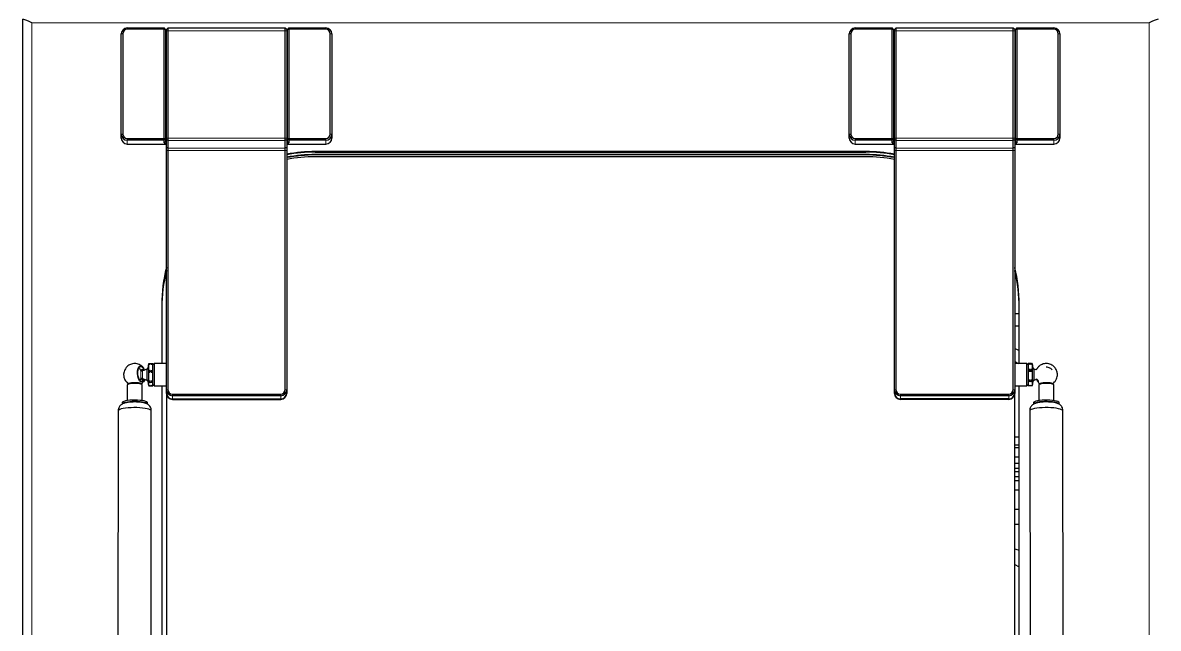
# Model space of a CAD drawing. Header units: millimetres. Extents: x -218071 to -203542, y 15363 to 51382.
# Drawn here: x -217796.9 to -217721.4, y 50869.5 to 50909.8 of the extents above; entities that cross this region are included whole.
import ezdxf

# ---------------------------------------------------------------- set-up
doc = ezdxf.new("R2010")
doc.units = ezdxf.units.MM
doc.header["$LTSCALE"] = 4
doc.layers.add('TPF-EQUIPEMENT', color=7, linetype='Continuous')

msp = doc.modelspace()

# ---------------------------------------------------------------- linework, layer by layer
at = {"layer": 'TPF-EQUIPEMENT', "color": 7, "linetype": 'Continuous', "lineweight": 25, "transparency": 33554671}
for p, q in [((-217796.856, 50829.567), (-217796.856, 50910.038)), ((-217789.906, 50909.458), (-217787.456, 50909.458)), ((-217787.456, 50909.367), (-217789.906, 50909.367)), ((-217787.456, 50909.458), (-217787.456, 50909.367)), ((-217787.356, 50909.358), (-217787.456, 50909.458)), ((-217787.456, 50902.094), (-217787.456, 50909.367)), ((-217787.356, 50909.358), (-217787.456, 50909.367)), ((-217787.356, 50909.358), (-217787.356, 50902.086)), ((-217787.206, 50909.45), (-217787.306, 50909.35)), ((-217787.306, 50909.258), (-217787.306, 50909.35)), ((-217787.306, 50902.118), (-217787.306, 50909.258)), ((-217779.406, 50909.45), (-217787.206, 50909.45)), ((-217787.206, 50909.45), (-217787.206, 50909.267)), ((-217787.206, 50909.267), (-217787.206, 50902.127)), ((-217779.306, 50909.35), (-217779.406, 50909.45)), ((-217779.406, 50909.267), (-217779.406, 50909.45)), ((-217779.406, 50902.127), (-217779.406, 50909.267)), ((-217779.306, 50909.35), (-217779.306, 50909.258)), ((-217779.306, 50909.258), (-217779.306, 50902.118)), ((-217779.156, 50909.458), (-217779.256, 50909.358)), ((-217779.156, 50909.367), (-217779.256, 50909.358)), ((-217779.256, 50902.086), (-217779.256, 50909.358)), ((-217779.156, 50909.367), (-217779.156, 50909.458)), ((-217779.156, 50909.458), (-217776.706, 50909.458)), ((-217776.706, 50909.367), (-217779.156, 50909.367)), ((-217779.156, 50909.367), (-217779.156, 50902.094)), ((-217741.506, 50909.458), (-217739.056, 50909.458)), ((-217739.056, 50909.367), (-217741.506, 50909.367)), ((-217739.056, 50909.458), (-217739.056, 50909.367)), ((-217738.956, 50909.358), (-217739.056, 50909.458)), ((-217739.056, 50902.094), (-217739.056, 50909.367)), ((-217738.956, 50909.358), (-217739.056, 50909.367)), ((-217738.956, 50909.358), (-217738.956, 50902.086)), ((-217738.806, 50909.45), (-217738.906, 50909.35)), ((-217738.906, 50909.258), (-217738.906, 50909.35)), ((-217738.906, 50902.118), (-217738.906, 50909.258)), ((-217731.006, 50909.45), (-217738.806, 50909.45)), ((-217738.806, 50909.45), (-217738.806, 50909.267)), ((-217738.806, 50909.267), (-217738.806, 50902.127)), ((-217730.906, 50909.35), (-217731.006, 50909.45)), ((-217731.006, 50909.267), (-217731.006, 50909.45)), ((-217731.006, 50902.127), (-217731.006, 50909.267)), ((-217730.906, 50909.35), (-217730.906, 50909.258)), ((-217730.906, 50909.258), (-217730.906, 50902.118)), ((-217730.756, 50909.458), (-217730.856, 50909.358)), ((-217730.756, 50909.367), (-217730.856, 50909.358)), ((-217730.856, 50902.086), (-217730.856, 50909.358)), ((-217730.756, 50909.367), (-217730.756, 50909.458)), ((-217730.756, 50909.458), (-217728.306, 50909.458)), ((-217728.306, 50909.367), (-217730.756, 50909.367)), ((-217730.756, 50909.367), (-217730.756, 50902.094)), ((-217790.306, 50902.385), (-217790.306, 50909.059)), ((-217790.206, 50909.068), (-217790.206, 50902.393)), ((-217787.306, 50908.937), (-217787.356, 50908.937)), ((-217779.256, 50908.937), (-217779.306, 50908.937)), ((-217776.406, 50902.393), (-217776.406, 50909.068)), ((-217776.306, 50909.059), (-217776.306, 50902.385)), ((-217741.906, 50902.385), (-217741.906, 50909.059)), ((-217741.806, 50909.068), (-217741.806, 50902.393)), ((-217738.906, 50908.937), (-217738.956, 50908.937)), ((-217730.856, 50908.937), (-217730.906, 50908.937)), ((-217728.006, 50902.393), (-217728.006, 50909.068)), ((-217727.906, 50909.059), (-217727.906, 50902.385)), ((-217787.356, 50907.937), (-217787.306, 50907.937)), ((-217779.306, 50907.937), (-217779.256, 50907.937)), ((-217738.956, 50907.937), (-217738.906, 50907.937)), ((-217730.906, 50907.937), (-217730.856, 50907.937)), ((-217790.306, 50902.132), (-217790.306, 50902.385)), ((-217776.306, 50902.385), (-217776.306, 50902.132)), ((-217741.906, 50902.132), (-217741.906, 50902.385)), ((-217727.906, 50902.385), (-217727.906, 50902.132)), ((-217789.906, 50902.094), (-217787.456, 50902.094)), ((-217787.456, 50901.986), (-217789.906, 50901.986)), ((-217789.906, 50901.733), (-217787.306, 50901.733)), ((-217787.456, 50902.094), (-217787.456, 50901.986)), ((-217787.356, 50902.086), (-217787.456, 50902.094)), ((-217787.356, 50902.086), (-217787.456, 50901.986)), ((-217787.456, 50901.812), (-217787.456, 50901.986)), ((-217787.356, 50902.086), (-217787.356, 50901.911)), ((-217787.306, 50902.045), (-217787.306, 50902.118)), ((-217787.306, 50901.522), (-217787.306, 50902.045)), ((-217787.206, 50902.127), (-217787.206, 50901.981)), ((-217787.206, 50901.981), (-217787.206, 50901.458)), ((-217779.406, 50901.981), (-217779.406, 50902.127)), ((-217779.406, 50901.458), (-217779.406, 50901.981)), ((-217779.306, 50902.118), (-217779.306, 50902.045)), ((-217779.306, 50902.045), (-217779.306, 50901.522)), ((-217779.306, 50901.733), (-217776.706, 50901.733)), ((-217779.156, 50902.094), (-217779.256, 50902.086)), ((-217779.156, 50901.986), (-217779.256, 50902.086)), ((-217779.256, 50901.911), (-217779.256, 50902.086)), ((-217779.156, 50901.986), (-217779.156, 50902.094)), ((-217779.156, 50902.094), (-217776.706, 50902.094)), ((-217776.706, 50901.986), (-217779.156, 50901.986)), ((-217779.156, 50901.986), (-217779.156, 50901.812)), ((-217741.506, 50902.094), (-217739.056, 50902.094)), ((-217739.056, 50901.986), (-217741.506, 50901.986)), ((-217741.506, 50901.733), (-217738.906, 50901.733)), ((-217739.056, 50902.094), (-217739.056, 50901.986)), ((-217738.956, 50902.086), (-217739.056, 50902.094)), ((-217738.956, 50902.086), (-217739.056, 50901.986)), ((-217739.056, 50901.812), (-217739.056, 50901.986)), ((-217738.956, 50902.086), (-217738.956, 50901.911)), ((-217738.906, 50902.045), (-217738.906, 50902.118)), ((-217738.906, 50901.522), (-217738.906, 50902.045)), ((-217738.806, 50902.127), (-217738.806, 50901.981)), ((-217738.806, 50901.981), (-217738.806, 50901.458)), ((-217731.006, 50901.981), (-217731.006, 50902.127)), ((-217731.006, 50901.458), (-217731.006, 50901.981)), ((-217730.906, 50902.118), (-217730.906, 50902.045)), ((-217730.906, 50902.045), (-217730.906, 50901.522)), ((-217730.906, 50901.733), (-217728.306, 50901.733)), ((-217730.756, 50902.094), (-217730.856, 50902.086)), ((-217730.756, 50901.986), (-217730.856, 50902.086)), ((-217730.856, 50901.911), (-217730.856, 50902.086)), ((-217730.756, 50901.986), (-217730.756, 50902.094)), ((-217730.756, 50902.094), (-217728.306, 50902.094)), ((-217728.306, 50901.986), (-217730.756, 50901.986)), ((-217730.756, 50901.986), (-217730.756, 50901.812)), ((-217787.306, 50901.303), (-217787.306, 50901.522)), ((-217787.306, 50885.397), (-217787.306, 50901.303)), ((-217787.206, 50901.458), (-217787.206, 50901.312)), ((-217787.206, 50901.312), (-217787.206, 50885.406)), ((-217779.406, 50901.312), (-217779.406, 50901.458)), ((-217779.406, 50885.406), (-217779.406, 50901.312)), ((-217779.306, 50901.522), (-217779.306, 50901.303)), ((-217779.306, 50901.303), (-217779.306, 50885.397)), ((-217740.806, 50901.235), (-217777.406, 50901.235)), ((-217777.406, 50901.209), (-217740.806, 50901.209)), ((-217777.406, 50901.195), (-217740.806, 50901.195)), ((-217777.406, 50901.195), (-217777.406, 50901.195)), ((-217740.806, 50901.035), (-217777.406, 50901.035)), ((-217740.806, 50901.009), (-217777.406, 50901.009)), ((-217740.806, 50900.893), (-217777.406, 50900.893)), ((-217740.806, 50901.195), (-217740.806, 50901.195)), ((-217738.906, 50901.303), (-217738.906, 50901.522)), ((-217738.906, 50885.397), (-217738.906, 50901.303)), ((-217738.806, 50901.458), (-217738.806, 50901.312)), ((-217738.806, 50901.312), (-217738.806, 50885.406)), ((-217731.006, 50901.312), (-217731.006, 50901.458)), ((-217731.006, 50885.406), (-217731.006, 50901.312)), ((-217730.906, 50901.522), (-217730.906, 50901.303)), ((-217730.906, 50901.303), (-217730.906, 50885.397)), ((-217787.606, 50891.074), (-217787.606, 50887.147)), ((-217730.606, 50887.147), (-217730.606, 50891.074)), ((-217730.606, 50890.432), (-217730.906, 50890.432)), ((-217730.606, 50889.632), (-217730.906, 50889.632)), ((-217730.906, 50887.264), (-217730.647, 50887.147)), ((-217788.603, 50886.76), (-217788.883, 50886.654)), ((-217788.486, 50887.082), (-217788.506, 50887.027)), ((-217788.506, 50887.027), (-217788.506, 50885.767)), ((-217788.478, 50887.08), (-217788.462, 50887.13)), ((-217788.462, 50887.13), (-217788.415, 50887.13)), ((-217788.415, 50886.626), (-217788.462, 50886.626)), ((-217788.401, 50887.053), (-217788.415, 50887.13)), ((-217788.401, 50887.095), (-217788.415, 50887.13)), ((-217788.415, 50886.626), (-217788.401, 50886.704)), ((-217788.401, 50886.513), (-217788.415, 50886.626)), ((-217788.401, 50887.053), (-217788.387, 50887.13)), ((-217788.387, 50887.13), (-217788.401, 50887.095)), ((-217788.401, 50887.053), (-217788.401, 50887.095)), ((-217788.387, 50886.626), (-217788.401, 50886.704)), ((-217788.401, 50886.513), (-217788.401, 50886.704)), ((-217788.401, 50886.513), (-217788.387, 50886.626)), ((-217788.387, 50887.13), (-217788.295, 50887.13)), ((-217788.295, 50886.626), (-217788.387, 50886.626)), ((-217788.281, 50887.053), (-217788.295, 50887.13)), ((-217788.281, 50887.095), (-217788.295, 50887.13)), ((-217788.295, 50886.626), (-217788.281, 50886.704)), ((-217788.281, 50886.513), (-217788.295, 50886.626)), ((-217788.281, 50887.053), (-217788.267, 50887.13)), ((-217788.267, 50887.13), (-217788.281, 50887.095)), ((-217788.281, 50887.053), (-217788.281, 50887.095)), ((-217788.267, 50886.626), (-217788.281, 50886.704)), ((-217788.281, 50886.513), (-217788.281, 50886.704)), ((-217788.281, 50886.513), (-217788.267, 50886.626)), ((-217788.267, 50887.13), (-217788.206, 50887.13)), ((-217788.206, 50886.626), (-217788.267, 50886.626)), ((-217788.106, 50887.147), (-217788.206, 50887.047)), ((-217788.206, 50886.626), (-217788.206, 50887.13)), ((-217788.206, 50885.892), (-217788.206, 50886.626)), ((-217787.306, 50887.147), (-217788.106, 50887.147)), ((-217788.106, 50887.147), (-217788.106, 50885.65)), ((-217730.106, 50887.147), (-217730.906, 50887.147)), ((-217730.006, 50887.047), (-217730.106, 50887.147)), ((-217730.106, 50885.647), (-217730.106, 50887.147)), ((-217729.945, 50887.144), (-217730.006, 50887.144)), ((-217730.006, 50887.144), (-217730.006, 50886.706)), ((-217729.945, 50886.706), (-217730.006, 50886.706)), ((-217730.006, 50886.706), (-217730.006, 50885.959)), ((-217729.945, 50887.144), (-217729.931, 50887.077)), ((-217729.935, 50887.11), (-217729.945, 50887.144)), ((-217729.931, 50886.774), (-217729.945, 50886.706)), ((-217729.945, 50886.706), (-217729.931, 50886.591)), ((-217729.931, 50887.097), (-217729.935, 50887.11)), ((-217729.931, 50887.077), (-217729.917, 50887.144)), ((-217729.927, 50887.11), (-217729.931, 50887.097)), ((-217729.931, 50887.097), (-217729.931, 50887.077)), ((-217729.931, 50886.774), (-217729.917, 50886.706)), ((-217729.931, 50886.774), (-217729.931, 50886.591)), ((-217729.931, 50886.591), (-217729.917, 50886.706)), ((-217729.927, 50887.11), (-217729.917, 50887.144)), ((-217729.825, 50887.144), (-217729.917, 50887.144)), ((-217729.825, 50886.706), (-217729.917, 50886.706)), ((-217729.825, 50887.144), (-217729.811, 50887.077)), ((-217729.815, 50887.11), (-217729.825, 50887.144)), ((-217729.811, 50886.774), (-217729.825, 50886.706)), ((-217729.825, 50886.706), (-217729.811, 50886.591)), ((-217729.811, 50887.097), (-217729.815, 50887.11)), ((-217729.811, 50887.077), (-217729.797, 50887.144)), ((-217729.807, 50887.11), (-217729.811, 50887.097)), ((-217729.811, 50887.097), (-217729.811, 50887.077)), ((-217729.811, 50886.774), (-217729.797, 50886.706)), ((-217729.811, 50886.774), (-217729.811, 50886.591)), ((-217729.811, 50886.591), (-217729.797, 50886.706)), ((-217729.807, 50887.11), (-217729.797, 50887.144)), ((-217729.75, 50887.144), (-217729.797, 50887.144)), ((-217729.75, 50886.706), (-217729.797, 50886.706)), ((-217729.75, 50887.144), (-217729.742, 50887.11)), ((-217729.706, 50887.027), (-217729.737, 50887.112)), ((-217729.706, 50886.335), (-217729.706, 50887.027)), ((-217729.471, 50886.708), (-217729.609, 50886.76)), ((-217789.907, 50885.712), (-217789.908, 50884.673)), ((-217789.808, 50885.776), (-217789.813, 50885.779)), ((-217789.058, 50886.02), (-217789.046, 50886.045)), ((-217788.908, 50884.672), (-217788.907, 50885.711)), ((-217788.883, 50886.14), (-217788.603, 50886.034)), ((-217788.506, 50885.767), (-217788.486, 50885.712)), ((-217788.462, 50885.892), (-217788.415, 50885.892)), ((-217788.401, 50886.005), (-217788.415, 50885.892)), ((-217788.401, 50885.857), (-217788.415, 50885.892)), ((-217788.387, 50885.892), (-217788.401, 50886.005)), ((-217788.401, 50885.857), (-217788.401, 50886.005)), ((-217788.401, 50885.857), (-217788.387, 50885.892)), ((-217788.387, 50885.892), (-217788.295, 50885.892)), ((-217788.281, 50886.005), (-217788.295, 50885.892)), ((-217788.281, 50885.857), (-217788.295, 50885.892)), ((-217788.267, 50885.892), (-217788.281, 50886.005)), ((-217788.281, 50885.857), (-217788.281, 50886.005)), ((-217788.281, 50885.857), (-217788.267, 50885.892)), ((-217788.267, 50885.892), (-217788.206, 50885.892)), ((-217788.206, 50885.663), (-217788.206, 50885.892)), ((-217788.206, 50885.747), (-217788.106, 50885.647)), ((-217730.106, 50885.647), (-217730.006, 50885.747)), ((-217729.945, 50885.959), (-217730.006, 50885.959)), ((-217730.006, 50885.959), (-217730.006, 50885.65)), ((-217729.931, 50886.074), (-217729.945, 50885.959)), ((-217729.945, 50885.959), (-217729.931, 50885.912)), ((-217729.931, 50886.074), (-217729.917, 50885.959)), ((-217729.931, 50886.074), (-217729.931, 50885.912)), ((-217729.931, 50885.912), (-217729.917, 50885.959)), ((-217729.825, 50885.959), (-217729.917, 50885.959)), ((-217729.811, 50886.074), (-217729.825, 50885.959)), ((-217729.825, 50885.959), (-217729.811, 50885.912)), ((-217729.811, 50886.074), (-217729.797, 50885.959)), ((-217729.811, 50886.074), (-217729.811, 50885.912)), ((-217729.811, 50885.912), (-217729.797, 50885.959)), ((-217729.75, 50885.959), (-217729.797, 50885.959)), ((-217729.737, 50885.682), (-217729.706, 50885.767)), ((-217729.706, 50885.767), (-217729.706, 50886.335)), ((-217729.609, 50886.034), (-217729.461, 50886.09)), ((-217729.305, 50885.711), (-217729.304, 50884.672)), ((-217729.207, 50885.775), (-217729.212, 50885.779)), ((-217728.304, 50884.673), (-217728.305, 50885.712)), ((-217788.462, 50885.663), (-217788.415, 50885.663)), ((-217788.401, 50885.699), (-217788.415, 50885.663)), ((-217788.387, 50885.663), (-217788.401, 50885.699)), ((-217788.387, 50885.663), (-217788.295, 50885.663)), ((-217788.281, 50885.699), (-217788.295, 50885.663)), ((-217788.267, 50885.663), (-217788.281, 50885.699)), ((-217788.267, 50885.663), (-217788.206, 50885.663)), ((-217788.106, 50885.65), (-217788.106, 50885.647)), ((-217788.106, 50885.647), (-217787.306, 50885.647)), ((-217787.606, 50885.647), (-217787.606, 50848.636)), ((-217787.306, 50885.181), (-217787.306, 50885.397)), ((-217787.306, 50885.181), (-217787.306, 50885.179)), ((-217787.306, 50885.153), (-217787.306, 50885.179)), ((-217787.306, 50885.153), (-217787.306, 50848.593)), ((-217786.906, 50885.107), (-217779.706, 50885.107)), ((-217779.706, 50884.999), (-217786.906, 50884.999)), ((-217779.306, 50885.397), (-217779.306, 50885.181)), ((-217779.306, 50885.179), (-217779.306, 50885.181)), ((-217779.306, 50885.179), (-217779.306, 50885.153)), ((-217738.906, 50885.181), (-217738.906, 50885.397)), ((-217738.906, 50885.179), (-217738.906, 50885.181)), ((-217738.906, 50885.153), (-217738.906, 50885.179)), ((-217738.506, 50885.107), (-217731.306, 50885.107)), ((-217731.306, 50884.999), (-217738.506, 50884.999)), ((-217730.906, 50885.647), (-217730.106, 50885.647)), ((-217730.906, 50885.397), (-217730.906, 50885.181)), ((-217730.906, 50885.181), (-217730.906, 50885.179)), ((-217730.906, 50885.179), (-217730.906, 50885.153)), ((-217730.906, 50848.593), (-217730.906, 50885.153)), ((-217730.606, 50848.636), (-217730.606, 50885.647)), ((-217729.945, 50885.65), (-217730.006, 50885.65)), ((-217729.931, 50885.698), (-217729.945, 50885.65)), ((-217729.935, 50885.683), (-217729.931, 50885.697)), ((-217729.931, 50885.698), (-217729.917, 50885.65)), ((-217729.931, 50885.698), (-217729.931, 50885.697)), ((-217729.931, 50885.697), (-217729.927, 50885.683)), ((-217729.825, 50885.65), (-217729.917, 50885.65)), ((-217729.811, 50885.698), (-217729.825, 50885.65)), ((-217729.815, 50885.683), (-217729.811, 50885.697)), ((-217729.811, 50885.698), (-217729.797, 50885.65)), ((-217729.811, 50885.698), (-217729.811, 50885.697)), ((-217729.811, 50885.697), (-217729.807, 50885.683)), ((-217729.75, 50885.65), (-217729.797, 50885.65)), ((-217790.253, 50884.536), (-217790.253, 50884.438)), ((-217788.563, 50884.437), (-217788.563, 50884.535)), ((-217786.906, 50884.782), (-217779.706, 50884.782)), ((-217786.906, 50884.782), (-217786.906, 50884.782)), ((-217786.906, 50884.781), (-217779.706, 50884.781)), ((-217786.906, 50884.754), (-217779.706, 50884.754)), ((-217779.706, 50884.782), (-217779.706, 50884.782)), ((-217738.506, 50884.782), (-217731.306, 50884.782)), ((-217738.506, 50884.782), (-217738.506, 50884.782)), ((-217731.306, 50884.781), (-217738.506, 50884.781)), ((-217731.306, 50884.754), (-217738.506, 50884.754)), ((-217731.306, 50884.782), (-217731.306, 50884.782)), ((-217729.649, 50884.535), (-217729.649, 50884.437)), ((-217727.959, 50884.438), (-217727.959, 50884.536)), ((-217790.508, 50883.986), (-217790.551, 50841.709)), ((-217788.351, 50841.706), (-217788.308, 50883.983)), ((-217729.904, 50883.983), (-217729.861, 50841.706)), ((-217727.661, 50841.709), (-217727.704, 50883.986)), ((-217730.606, 50882.232), (-217730.906, 50882.232)), ((-217730.906, 50881.732), (-217730.606, 50881.732)), ((-217730.606, 50881.532), (-217730.906, 50881.532)), ((-217730.906, 50880.932), (-217730.606, 50880.932)), ((-217730.606, 50880.482), (-217730.906, 50880.482)), ((-217730.906, 50880.182), (-217730.606, 50880.182)), ((-217730.606, 50879.932), (-217730.906, 50879.932)), ((-217730.906, 50879.632), (-217730.606, 50879.632)), ((-217730.606, 50879.332), (-217730.906, 50879.332)), ((-217730.906, 50878.732), (-217730.606, 50878.732)), ((-217730.606, 50877.432), (-217730.906, 50877.432)), ((-217730.606, 50876.432), (-217730.906, 50876.432))]:
    msp.add_line(p, q, dxfattribs=at)
at = {"layer": 'TPF-EQUIPEMENT', "color": 8, "linetype": 'Continuous', "lineweight": 18, "transparency": 33554671}
for p, q in [((-217796.256, 50909.805), (-217796.256, 50829.905)), ((-217721.956, 50909.805), (-217796.256, 50909.805)), ((-217789.906, 50909.458), (-217789.906, 50909.367)), ((-217787.306, 50909.258), (-217787.206, 50909.267)), ((-217779.406, 50909.267), (-217787.206, 50909.267)), ((-217779.306, 50909.258), (-217779.406, 50909.267)), ((-217776.706, 50909.367), (-217776.706, 50909.458)), ((-217741.506, 50909.458), (-217741.506, 50909.367)), ((-217738.906, 50909.258), (-217738.806, 50909.267)), ((-217731.006, 50909.267), (-217738.806, 50909.267)), ((-217730.906, 50909.258), (-217731.006, 50909.267)), ((-217728.306, 50909.367), (-217728.306, 50909.458)), ((-217721.956, 50829.905), (-217721.956, 50909.805)), ((-217790.206, 50909.068), (-217790.306, 50909.059)), ((-217776.306, 50909.059), (-217776.406, 50909.068)), ((-217741.806, 50909.068), (-217741.906, 50909.059)), ((-217727.906, 50909.059), (-217728.006, 50909.068)), ((-217790.206, 50902.393), (-217790.306, 50902.385)), ((-217776.306, 50902.385), (-217776.406, 50902.393)), ((-217741.806, 50902.393), (-217741.906, 50902.385)), ((-217727.906, 50902.385), (-217728.006, 50902.393)), ((-217789.906, 50902.094), (-217789.906, 50901.986)), ((-217789.906, 50901.986), (-217789.906, 50901.733)), ((-217787.456, 50901.812), (-217787.356, 50901.911)), ((-217787.306, 50902.118), (-217787.206, 50902.127)), ((-217787.306, 50902.045), (-217787.206, 50901.981)), ((-217787.206, 50902.127), (-217779.406, 50902.127)), ((-217779.406, 50901.981), (-217787.206, 50901.981)), ((-217779.306, 50902.118), (-217779.406, 50902.127)), ((-217779.306, 50902.045), (-217779.406, 50901.981)), ((-217779.156, 50901.812), (-217779.256, 50901.911)), ((-217776.706, 50901.986), (-217776.706, 50902.094)), ((-217776.706, 50901.733), (-217776.706, 50901.986)), ((-217741.506, 50902.094), (-217741.506, 50901.986)), ((-217741.506, 50901.986), (-217741.506, 50901.733)), ((-217739.056, 50901.812), (-217738.956, 50901.911)), ((-217738.906, 50902.118), (-217738.806, 50902.127)), ((-217738.906, 50902.045), (-217738.806, 50901.981)), ((-217738.806, 50902.127), (-217731.006, 50902.127)), ((-217731.006, 50901.981), (-217738.806, 50901.981)), ((-217730.906, 50902.118), (-217731.006, 50902.127)), ((-217730.906, 50902.045), (-217731.006, 50901.981)), ((-217730.756, 50901.812), (-217730.856, 50901.911)), ((-217728.306, 50901.986), (-217728.306, 50902.094)), ((-217728.306, 50901.733), (-217728.306, 50901.986)), ((-217787.306, 50901.522), (-217787.206, 50901.458)), ((-217787.306, 50901.303), (-217787.206, 50901.312)), ((-217787.206, 50901.458), (-217779.406, 50901.458)), ((-217779.406, 50901.312), (-217787.206, 50901.312)), ((-217779.306, 50901.522), (-217779.406, 50901.458)), ((-217779.306, 50901.303), (-217779.406, 50901.312)), ((-217777.406, 50901.235), (-217777.406, 50901.209)), ((-217777.406, 50901.209), (-217777.406, 50901.195)), ((-217777.406, 50901.195), (-217740.806, 50901.195)), ((-217777.406, 50901.009), (-217777.406, 50901.035)), ((-217740.806, 50901.209), (-217740.806, 50901.235)), ((-217740.806, 50901.209), (-217740.806, 50901.195)), ((-217740.806, 50901.009), (-217740.806, 50901.035)), ((-217738.906, 50901.522), (-217738.806, 50901.458)), ((-217738.906, 50901.303), (-217738.806, 50901.312)), ((-217738.806, 50901.458), (-217731.006, 50901.458)), ((-217731.006, 50901.312), (-217738.806, 50901.312)), ((-217730.906, 50901.522), (-217731.006, 50901.458)), ((-217730.906, 50901.303), (-217731.006, 50901.312)), ((-217789, 50886.105), (-217789, 50886.689)), ((-217788.883, 50886.654), (-217788.883, 50886.14)), ((-217788.603, 50886.034), (-217788.603, 50886.76)), ((-217729.609, 50886.76), (-217729.609, 50886.361)), ((-217729.609, 50886.361), (-217729.609, 50886.034)), ((-217787.306, 50885.397), (-217787.206, 50885.406)), ((-217786.906, 50884.999), (-217786.906, 50885.107)), ((-217786.906, 50884.999), (-217786.906, 50884.782)), ((-217779.706, 50884.999), (-217779.706, 50885.107)), ((-217779.706, 50884.782), (-217779.706, 50884.999)), ((-217779.306, 50885.397), (-217779.406, 50885.406)), ((-217738.906, 50885.397), (-217738.806, 50885.406)), ((-217738.506, 50884.999), (-217738.506, 50885.107)), ((-217738.506, 50884.999), (-217738.506, 50884.782)), ((-217731.306, 50884.999), (-217731.306, 50885.107)), ((-217731.306, 50884.782), (-217731.306, 50884.999)), ((-217730.906, 50885.397), (-217731.006, 50885.406)), ((-217786.906, 50884.782), (-217779.706, 50884.782)), ((-217786.906, 50884.781), (-217786.906, 50884.754)), ((-217779.706, 50884.754), (-217779.706, 50884.781)), ((-217738.506, 50884.782), (-217731.306, 50884.782)), ((-217738.506, 50884.781), (-217738.506, 50884.754)), ((-217731.306, 50884.754), (-217731.306, 50884.781))]:
    msp.add_line(p, q, dxfattribs=at)
at = {"layer": 'TPF-EQUIPEMENT', "color": 7, "linetype": 'Continuous', "lineweight": 25, "transparency": 33554671, "flags": 128}
for points in [[(-217787.356, 50909.268), (-217787.333, 50909.267), (-217787.306, 50909.266)], [(-217779.306, 50909.266), (-217779.279, 50909.267), (-217779.256, 50909.268)], [(-217738.956, 50909.268), (-217738.933, 50909.267), (-217738.906, 50909.266)], [(-217730.906, 50909.266), (-217730.879, 50909.267), (-217730.856, 50909.268)], [(-217788.752, 50886.091), (-217788.77, 50886.029), (-217788.834, 50885.931), (-217788.913, 50885.891), (-217788.999, 50885.912), (-217789.082, 50885.993), (-217789.152, 50886.125), (-217789.203, 50886.293), (-217789.227, 50886.477), (-217789.222, 50886.658), (-217789.189, 50886.814), (-217789.131, 50886.928), (-217789.056, 50886.987), (-217788.971, 50886.985), (-217788.971, 50886.985)], [(-217788.972, 50885.952), (-217789.035, 50885.994), (-217789.092, 50886.07), (-217789.141, 50886.173), (-217789.177, 50886.296), (-217789.198, 50886.43), (-217789.202, 50886.564), (-217789.189, 50886.69), (-217789.16, 50886.797), (-217789.117, 50886.878), (-217789.063, 50886.927), (-217789.003, 50886.939), (-217788.94, 50886.915), (-217788.879, 50886.856), (-217788.825, 50886.766), (-217788.794, 50886.688)], [(-217789.125, 50886.814), (-217789.136, 50886.829), (-217789.143, 50886.837)], [(-217788.907, 50885.711), (-217788.908, 50885.718), (-217788.936, 50885.745), (-217788.999, 50885.769), (-217789.092, 50885.789), (-217789.209, 50885.804), (-217789.34, 50885.811), (-217789.476, 50885.811), (-217789.607, 50885.804), (-217789.723, 50885.79), (-217789.816, 50885.77), (-217789.878, 50885.746), (-217789.906, 50885.719), (-217789.907, 50885.712)], [(-217788.999, 50885.779), (-217789.001, 50885.778), (-217789.005, 50885.775)], [(-217788.778, 50886.1), (-217788.803, 50886.043), (-217788.852, 50885.977), (-217788.91, 50885.946), (-217788.972, 50885.952)], [(-217728.394, 50885.769), (-217728.486, 50885.789), (-217728.601, 50885.804), (-217728.732, 50885.811), (-217728.868, 50885.811), (-217729, 50885.804), (-217729.117, 50885.79), (-217729.211, 50885.77), (-217729.275, 50885.746), (-217729.304, 50885.719), (-217729.305, 50885.711)], [(-217728.4, 50885.779), (-217728.403, 50885.777), (-217728.404, 50885.776)], [(-217728.305, 50885.712), (-217728.306, 50885.718), (-217728.332, 50885.745), (-217728.394, 50885.769)], [(-217788.308, 50883.983), (-217788.308, 50883.984), (-217788.327, 50884.023), (-217788.379, 50884.061), (-217788.465, 50884.097), (-217788.582, 50884.129), (-217788.724, 50884.157), (-217788.889, 50884.178), (-217789.071, 50884.194), (-217789.263, 50884.203), (-217789.46, 50884.205), (-217789.656, 50884.2), (-217789.843, 50884.188), (-217790.016, 50884.169), (-217790.17, 50884.144), (-217790.3, 50884.115), (-217790.401, 50884.081), (-217790.469, 50884.044), (-217790.504, 50884.005), (-217790.508, 50883.986)], [(-217788.563, 50884.535), (-217788.566, 50884.55), (-217788.601, 50884.585), (-217788.671, 50884.618), (-217788.773, 50884.647), (-217788.903, 50884.671), (-217789.054, 50884.689), (-217789.222, 50884.701), (-217789.397, 50884.705), (-217789.573, 50884.702), (-217789.742, 50884.691), (-217789.896, 50884.674), (-217790.029, 50884.651), (-217790.134, 50884.623), (-217790.208, 50884.591), (-217790.247, 50884.556), (-217790.253, 50884.536)], [(-217788.563, 50884.437), (-217788.567, 50884.452), (-217788.601, 50884.487), (-217788.671, 50884.52), (-217788.773, 50884.549), (-217788.903, 50884.573), (-217789.054, 50884.591), (-217789.222, 50884.603), (-217789.397, 50884.607), (-217789.573, 50884.604), (-217789.742, 50884.593), (-217789.896, 50884.576), (-217790.029, 50884.553), (-217790.134, 50884.525), (-217790.208, 50884.493), (-217790.247, 50884.458), (-217790.253, 50884.438)], [(-217727.704, 50883.986), (-217727.704, 50883.992), (-217727.728, 50884.031), (-217727.786, 50884.069), (-217727.877, 50884.104), (-217727.997, 50884.135), (-217728.144, 50884.162), (-217728.312, 50884.182), (-217728.495, 50884.196), (-217728.689, 50884.204), (-217728.886, 50884.204), (-217729.08, 50884.198), (-217729.266, 50884.184), (-217729.437, 50884.164), (-217729.587, 50884.139), (-217729.712, 50884.108), (-217729.808, 50884.073), (-217729.872, 50884.036), (-217729.902, 50883.997), (-217729.904, 50883.983)], [(-217727.959, 50884.536), (-217727.96, 50884.541), (-217727.983, 50884.576), (-217728.043, 50884.61), (-217728.136, 50884.64), (-217728.258, 50884.665), (-217728.404, 50884.685), (-217728.567, 50884.698), (-217728.741, 50884.704), (-217728.918, 50884.703), (-217729.089, 50884.695), (-217729.248, 50884.679), (-217729.388, 50884.657), (-217729.502, 50884.63), (-217729.586, 50884.599), (-217729.636, 50884.565), (-217729.649, 50884.535)], [(-217727.959, 50884.438), (-217727.959, 50884.443), (-217727.983, 50884.478), (-217728.043, 50884.512), (-217728.136, 50884.542), (-217728.258, 50884.567), (-217728.404, 50884.587), (-217728.567, 50884.6), (-217728.741, 50884.607), (-217728.917, 50884.605), (-217729.089, 50884.597), (-217729.248, 50884.581), (-217729.388, 50884.559), (-217729.502, 50884.532), (-217729.586, 50884.501), (-217729.635, 50884.467), (-217729.649, 50884.437)], [(-217730.906, 50874.814), (-217730.824, 50874.791), (-217730.606, 50874.72)], [(-217730.906, 50873.764), (-217730.644, 50873.645), (-217730.606, 50873.625)]]:
    msp.add_lwpolyline(points, dxfattribs=at)
at = {"layer": 'TPF-EQUIPEMENT', "color": 8, "linetype": 'Continuous', "lineweight": 18, "transparency": 33554671, "flags": 128}
for points in [[(-217789.813, 50885.779), (-217789.821, 50885.786), (-217789.825, 50885.811), (-217789.792, 50885.835), (-217789.724, 50885.856), (-217789.629, 50885.873), (-217789.513, 50885.882), (-217789.389, 50885.885), (-217789.266, 50885.88), (-217789.155, 50885.868), (-217789.067, 50885.85), (-217789.009, 50885.828), (-217788.986, 50885.803), (-217788.999, 50885.779)], [(-217729.212, 50885.779), (-217729.221, 50885.787), (-217729.222, 50885.812), (-217729.186, 50885.836), (-217729.116, 50885.857), (-217729.018, 50885.873), (-217728.901, 50885.883), (-217728.776, 50885.885), (-217728.654, 50885.88), (-217728.545, 50885.867), (-217728.459, 50885.849)], [(-217728.459, 50885.849), (-217728.404, 50885.826), (-217728.385, 50885.802), (-217728.4, 50885.779)]]:
    msp.add_lwpolyline(points, dxfattribs=at)
at = {"layer": 'TPF-EQUIPEMENT', "color": 7, "linetype": 'Continuous', "lineweight": 25, "transparency": 33554671}
for centre, radius, start, end in [((-217789.907, 50909.058), 0.399, 89.89099, 179.89057), ((-217789.907, 50909.067), 0.299, 89.89099, 179.89057), ((-217787.311, 50909.311), 0.135, 250.59387, 272.23723), ((-217779.301, 50909.311), 0.135, 267.76277, 289.40613), ((-217776.705, 50909.058), 0.399, 0.10943, 90.10901), ((-217776.705, 50909.067), 0.299, 0.10943, 90.10901), ((-217741.507, 50909.058), 0.399, 89.89099, 179.89057), ((-217741.507, 50909.067), 0.299, 89.89099, 179.89057), ((-217738.911, 50909.311), 0.135, 250.59387, 272.23723), ((-217730.901, 50909.311), 0.135, 267.76277, 289.40613), ((-217728.305, 50909.058), 0.399, 0.10943, 90.10901), ((-217728.305, 50909.067), 0.299, 0.10943, 90.10901), ((-217789.907, 50902.385), 0.399, 180.10943, 270.10901), ((-217789.907, 50902.394), 0.299, 180.10943, 270.10901), ((-217776.705, 50902.394), 0.299, 269.89099, 359.89057), ((-217776.705, 50902.385), 0.399, 269.89099, 359.89057), ((-217741.507, 50902.385), 0.399, 180.10943, 270.10901), ((-217741.507, 50902.394), 0.299, 180.10943, 270.10901), ((-217728.305, 50902.394), 0.299, 269.89099, 359.89057), ((-217728.305, 50902.385), 0.399, 269.89099, 359.89057), ((-217789.907, 50902.133), 0.399, 180.10943, 270.10901), ((-217787.342, 50902.153), 0.36, 251.47836, 275.68207), ((-217787.311, 50902.038), 0.135, 250.59387, 272.23723), ((-217779.301, 50902.038), 0.135, 267.76277, 289.40613), ((-217779.285, 50902.28), 0.485, 267.471, 285.36857), ((-217776.705, 50902.133), 0.399, 269.89099, 359.89057), ((-217741.507, 50902.133), 0.399, 180.10943, 270.10901), ((-217738.942, 50902.153), 0.36, 251.47836, 275.68207), ((-217738.911, 50902.038), 0.135, 250.59387, 272.23723), ((-217730.901, 50902.038), 0.135, 267.76277, 289.40613), ((-217730.885, 50902.28), 0.485, 267.471, 285.36857), ((-217728.305, 50902.133), 0.399, 269.89099, 359.89057), ((-217777.406, 50890.998), 10.238, 89.9996, 100.69523), ((-217777.406, 50890.971), 10.238, 89.9996, 100.69523), ((-217777.406, 50890.807), 10.388, 89.99963, 100.5384), ((-217777.406, 50890.797), 10.238, 89.9996, 100.69523), ((-217777.406, 50890.771), 10.238, 89.9996, 100.69523), ((-217777.406, 50890.956), 9.936, 89.99958, 101.02338), ((-217740.806, 50890.998), 10.238, 79.30477, 90.0004), ((-217740.806, 50890.971), 10.238, 79.30477, 90.0004), ((-217740.806, 50890.807), 10.388, 79.4616, 90.00037), ((-217740.806, 50890.797), 10.238, 79.30477, 90.0004), ((-217740.806, 50890.771), 10.238, 79.30477, 90.0004), ((-217740.806, 50890.956), 9.936, 78.97662, 90.00042), ((-217777.481, 50891.074), 10.125, 166.01769, 179.99906), ((-217777.481, 50891.048), 10.125, 166.01755, 179.99921), ((-217777.481, 50890.873), 10.125, 166.01755, 179.99921), ((-217777.481, 50890.847), 10.125, 166.01755, 179.99921), ((-217740.731, 50891.074), 10.125, 0.00079, 13.98245), ((-217740.731, 50891.048), 10.125, 0.00094, 13.98231), ((-217740.731, 50890.873), 10.125, 0.00093, 13.98231), ((-217740.731, 50890.847), 10.125, 0.00093, 13.98231), ((-217731.806, 50884.932), 3.3, 68.67631, 74.17338), ((-217788.919, 50886.747), 0.1, 215.69187, 290.83), ((-217788.656, 50886.9), 0.15, 290.83, 0), ((-217729.556, 50886.9), 0.15, 180, 249.17), ((-217788.919, 50886.047), 0.1, 69.17, 144.30813), ((-217788.656, 50885.893), 0.15, 0, 69.17), ((-217729.556, 50885.893), 0.15, 110.83, 180), ((-217786.907, 50885.398), 0.399, 180.10943, 270.10901), ((-217786.907, 50885.182), 0.399, 180.10943, 270.10901), ((-217786.907, 50885.18), 0.399, 180.10943, 270.10901), ((-217786.907, 50885.154), 0.399, 180.10943, 270.10901), ((-217786.907, 50885.406), 0.299, 180.10943, 270.10901), ((-217779.705, 50885.406), 0.299, 269.89099, 359.89057), ((-217779.705, 50885.398), 0.399, 269.89099, 359.89057), ((-217779.705, 50885.182), 0.399, 269.89099, 359.89057), ((-217779.705, 50885.18), 0.399, 269.89099, 359.89057), ((-217779.705, 50885.154), 0.399, 269.89099, 359.89057), ((-217738.507, 50885.398), 0.399, 180.10943, 270.10901), ((-217738.507, 50885.182), 0.399, 180.10943, 270.10901), ((-217738.507, 50885.18), 0.399, 180.10943, 270.10901), ((-217738.507, 50885.154), 0.399, 180.10943, 270.10901), ((-217738.507, 50885.406), 0.299, 180.10943, 270.10901), ((-217731.305, 50885.406), 0.299, 269.89099, 359.89057), ((-217731.305, 50885.398), 0.399, 269.89099, 359.89057), ((-217731.305, 50885.182), 0.399, 269.89099, 359.89057), ((-217731.305, 50885.18), 0.399, 269.89099, 359.89057), ((-217731.305, 50885.154), 0.399, 269.89099, 359.89057), ((-217789.412, 50881.125), 3.455, 82.23922, 97.28771), ((-217728.804, 50881.171), 3.41, 81.44564, 97.38942)]:
    msp.add_arc(centre, radius, start, end, dxfattribs=at)
for centre, major_axis, start_param, end_param in [((-217796.256, 50909.752), (0.6, -0.287), 1.604797, 3.057667), ((-217721.956, 50909.752), (0.6, 0.287), 0.083926, 1.536796)]:
    msp.add_ellipse(centre, major_axis=major_axis, ratio=0.070951, start_param=start_param, end_param=end_param, dxfattribs=at)
for points, knots in [([(-217790.097, 50886.663), (-217790.112, 50886.613), (-217790.135, 50886.543), (-217790.147, 50886.435), (-217790.147, 50886.339), (-217790.129, 50886.225), (-217790.091, 50886.108), (-217790.031, 50885.992), (-217789.945, 50885.885), (-217789.866, 50885.81), (-217789.813, 50885.781), (-217789.801, 50885.775)], [0, 0, 0, 0, 0.153105, 0.216521, 0.322324, 0.434051, 0.555653, 0.684544, 0.819571, 0.95982, 1, 1, 1, 1]), ([(-217788.911, 50886.942), (-217788.932, 50886.962), (-217788.989, 50887.015), (-217789.103, 50887.077), (-217789.248, 50887.126), (-217789.399, 50887.142), (-217789.547, 50887.128), (-217789.685, 50887.087), (-217789.808, 50887.023), (-217789.907, 50886.946), (-217789.98, 50886.867), (-217790.045, 50886.777), (-217790.077, 50886.706), (-217790.097, 50886.663)], [0, 0, 0, 0, 0.060267, 0.162827, 0.268591, 0.377877, 0.478365, 0.578124, 0.676079, 0.768546, 0.837665, 0.901001, 1, 1, 1, 1]), ([(-217789, 50886.684), (-217789.018, 50886.709), (-217789.057, 50886.764), (-217789.113, 50886.8), (-217789.144, 50886.821)], [0, 0, 0, 0, 0.45365, 1, 1, 1, 1]), ([(-217788.971, 50886.985), (-217788.953, 50886.976), (-217788.906, 50886.952), (-217788.837, 50886.86), (-217788.785, 50886.764), (-217788.771, 50886.701), (-217788.77, 50886.697)], [0, 0, 0, 0, 0.231951, 0.602548, 0.973146, 1, 1, 1, 1]), ([(-217788.941, 50886.652), (-217788.945, 50886.663), (-217788.953, 50886.685), (-217788.955, 50886.714), (-217788.949, 50886.734), (-217788.94, 50886.742), (-217788.936, 50886.745)], [0, 0, 0, 0, 0.309336, 0.619094, 0.829103, 1, 1, 1, 1]), ([(-217788.936, 50886.745), (-217788.932, 50886.747), (-217788.925, 50886.75), (-217788.91, 50886.751), (-217788.892, 50886.746), (-217788.872, 50886.736), (-217788.852, 50886.716), (-217788.837, 50886.694), (-217788.833, 50886.678), (-217788.832, 50886.673)], [0, 0, 0, 0, 0.092353, 0.205463, 0.318127, 0.45409, 0.643325, 0.891748, 1, 1, 1, 1]), ([(-217788.462, 50887.13), (-217788.48, 50887.048), (-217788.517, 50886.88), (-217788.481, 50886.712), (-217788.462, 50886.626)], [0, 0, 0, 0, 0.491212, 1, 1, 1, 1]), ([(-217788.462, 50886.626), (-217788.48, 50886.506), (-217788.517, 50886.261), (-217788.481, 50886.017), (-217788.462, 50885.892)], [0, 0, 0, 0, 0.491212, 1, 1, 1, 1]), ([(-217729.75, 50886.706), (-217729.732, 50886.778), (-217729.695, 50886.924), (-217729.731, 50887.07), (-217729.75, 50887.144)], [0, 0, 0, 0, 0.491212, 1, 1, 1, 1]), ([(-217729.75, 50885.959), (-217729.732, 50886.082), (-217729.695, 50886.33), (-217729.731, 50886.58), (-217729.75, 50886.706)], [0, 0, 0, 0, 0.491212, 1, 1, 1, 1]), ([(-217729.452, 50886.758), (-217729.452, 50886.757), (-217729.462, 50886.746), (-217729.466, 50886.726), (-217729.471, 50886.708)], [0, 0, 0, 0, 0.06749, 1, 1, 1, 1]), ([(-217729.403, 50886.832), (-217729.409, 50886.824), (-217729.428, 50886.801), (-217729.442, 50886.775), (-217729.451, 50886.757)], [0, 0, 0, 0, 0.345292, 1, 1, 1, 1]), ([(-217729.27, 50886.973), (-217729.27, 50886.973), (-217729.273, 50886.971), (-217729.285, 50886.96), (-217729.308, 50886.939), (-217729.337, 50886.909), (-217729.364, 50886.88), (-217729.383, 50886.857), (-217729.394, 50886.845), (-217729.4, 50886.838), (-217729.401, 50886.837), (-217729.401, 50886.836)], [0, 0, 0, 0, 0.002971, 0.119997, 0.29104, 0.49247, 0.685037, 0.804319, 0.880675, 0.940318, 1, 1, 1, 1]), ([(-217728.095, 50886.191), (-217728.084, 50886.241), (-217728.067, 50886.313), (-217728.065, 50886.422), (-217728.073, 50886.517), (-217728.1, 50886.63), (-217728.149, 50886.745), (-217728.22, 50886.856), (-217728.316, 50886.957), (-217728.433, 50887.041), (-217728.568, 50887.103), (-217728.718, 50887.137), (-217728.869, 50887.139), (-217729.016, 50887.112), (-217729.148, 50887.056), (-217729.233, 50887.008), (-217729.269, 50886.974), (-217729.27, 50886.973)], [0, 0, 0, 0, 0.082396, 0.116887, 0.174512, 0.235619, 0.302287, 0.37303, 0.447097, 0.523876, 0.602975, 0.684246, 0.767871, 0.844979, 0.9216, 0.99695, 1, 1, 1, 1]), ([(-217728.414, 50886.701), (-217728.429, 50886.721), (-217728.469, 50886.775), (-217728.561, 50886.838), (-217728.679, 50886.888), (-217728.764, 50886.894), (-217728.806, 50886.897)], [0, 0, 0, 0, 0.164, 0.442085, 0.725243, 1, 1, 1, 1]), ([(-217789.067, 50886.034), (-217789.053, 50886.046), (-217789.026, 50886.067), (-217789.008, 50886.097), (-217789, 50886.111)], [0, 0, 0, 0, 0.524522, 1, 1, 1, 1]), ([(-217789.009, 50885.773), (-217789.007, 50885.774), (-217788.966, 50885.795), (-217788.907, 50885.849), (-217788.841, 50885.915), (-217788.814, 50885.954), (-217788.806, 50885.967)], [0, 0, 0, 0, 0.02169, 0.490564, 0.841046, 1, 1, 1, 1]), ([(-217788.913, 50886.146), (-217788.913, 50886.145), (-217788.922, 50886.126), (-217788.929, 50886.099), (-217788.929, 50886.07), (-217788.922, 50886.055), (-217788.913, 50886.051), (-217788.908, 50886.049)], [0, 0, 0, 0, 0.032803, 0.437433, 0.690102, 0.861119, 1, 1, 1, 1]), ([(-217788.908, 50886.049), (-217788.906, 50886.049), (-217788.899, 50886.048), (-217788.886, 50886.049), (-217788.87, 50886.054), (-217788.851, 50886.064), (-217788.832, 50886.081), (-217788.818, 50886.098), (-217788.815, 50886.111), (-217788.814, 50886.114)], [0, 0, 0, 0, 0.076447, 0.197163, 0.31756, 0.460173, 0.643676, 0.91445, 1, 1, 1, 1]), ([(-217788.462, 50885.892), (-217788.48, 50885.855), (-217788.517, 50885.779), (-217788.481, 50885.702), (-217788.462, 50885.663)], [0, 0, 0, 0, 0.491212, 1, 1, 1, 1]), ([(-217729.75, 50885.65), (-217729.732, 50885.701), (-217729.695, 50885.804), (-217729.731, 50885.907), (-217729.75, 50885.959)], [0, 0, 0, 0, 0.4912125, 1, 1, 1, 1]), ([(-217729.473, 50886.134), (-217729.468, 50886.115), (-217729.447, 50886.037), (-217729.396, 50885.944), (-217729.346, 50885.898), (-217729.33, 50885.883)], [0, 0, 0, 0, 0.176185, 0.724659, 1, 1, 1, 1]), ([(-217729.35, 50885.938), (-217729.354, 50885.942), (-217729.367, 50885.953), (-217729.392, 50885.982), (-217729.417, 50886.02), (-217729.432, 50886.054), (-217729.439, 50886.075), (-217729.44, 50886.087), (-217729.438, 50886.092), (-217729.433, 50886.093), (-217729.426, 50886.09), (-217729.413, 50886.079), (-217729.393, 50886.057), (-217729.367, 50886.024), (-217729.342, 50885.989), (-217729.326, 50885.961), (-217729.318, 50885.943), (-217729.316, 50885.932), (-217729.318, 50885.925), (-217729.324, 50885.923), (-217729.336, 50885.928), (-217729.345, 50885.934), (-217729.35, 50885.938)], [0, 0, 0, 0, 0.034193, 0.115041, 0.214864, 0.287953, 0.332497, 0.362374, 0.386633, 0.410858, 0.43993, 0.480805, 0.542063, 0.632576, 0.720746, 0.782804, 0.826342, 0.855758, 0.885501, 0.920293, 0.954848, 1, 1, 1, 1]), ([(-217729.332, 50885.881), (-217729.32, 50885.867), (-217729.282, 50885.824), (-217729.233, 50885.794), (-217729.2, 50885.773)], [0, 0, 0, 0, 0.3177589, 1, 1, 1, 1]), ([(-217728.389, 50885.79), (-217728.374, 50885.799), (-217728.322, 50885.831), (-217728.256, 50885.899), (-217728.19, 50885.983), (-217728.135, 50886.077), (-217728.11, 50886.149), (-217728.095, 50886.191)], [0, 0, 0, 0, 0.099947, 0.362233, 0.553517, 0.73416, 1, 1, 1, 1]), ([(-217789.844, 50884.553), (-217789.876, 50884.548), (-217789.942, 50884.539), (-217790.037, 50884.518), (-217790.133, 50884.49), (-217790.226, 50884.452), (-217790.315, 50884.398), (-217790.393, 50884.327), (-217790.456, 50884.239), (-217790.498, 50884.132), (-217790.515, 50884.042), (-217790.507, 50883.992), (-217790.505, 50883.981)], [0, 0, 0, 0, 0.09866, 0.205832, 0.320006, 0.44652, 0.554503, 0.653327, 0.75484, 0.86048, 0.968884, 1, 1, 1, 1]), ([(-217788.312, 50883.978), (-217788.31, 50883.989), (-217788.302, 50884.04), (-217788.32, 50884.134), (-217788.364, 50884.245), (-217788.434, 50884.338), (-217788.519, 50884.41), (-217788.621, 50884.466), (-217788.735, 50884.506), (-217788.848, 50884.533), (-217788.926, 50884.545), (-217788.954, 50884.549)], [0, 0, 0, 0, 0.031934, 0.144686, 0.260596, 0.368775, 0.478508, 0.59876, 0.757191, 0.911873, 1, 1, 1, 1]), ([(-217729.234, 50884.553), (-217729.235, 50884.553), (-217729.27, 50884.549), (-217729.337, 50884.537), (-217729.433, 50884.517), (-217729.529, 50884.489), (-217729.622, 50884.45), (-217729.711, 50884.396), (-217729.788, 50884.325), (-217729.852, 50884.237), (-217729.893, 50884.13), (-217729.91, 50884.04), (-217729.902, 50883.99), (-217729.9, 50883.978)], [0, 0, 0, 0, 0.00186, 0.104, 0.210479, 0.323916, 0.449613, 0.556899, 0.655085, 0.755942, 0.8609, 0.968604, 1, 1, 1, 1]), ([(-217727.703, 50884.011), (-217727.703, 50884.012), (-217727.697, 50884.053), (-217727.716, 50884.136), (-217727.76, 50884.247), (-217727.83, 50884.34), (-217727.915, 50884.411), (-217728.017, 50884.468), (-217728.132, 50884.507), (-217728.229, 50884.532), (-217728.289, 50884.541), (-217728.3, 50884.542)], [0, 0, 0, 0, 0.002977, 0.125794, 0.252051, 0.369885, 0.489413, 0.620399, 0.792972, 0.961461, 1, 1, 1, 1])]:
    msp.add_open_spline(points, degree=3, knots=knots, dxfattribs=at)

doc.saveas('drawing.dxf')
